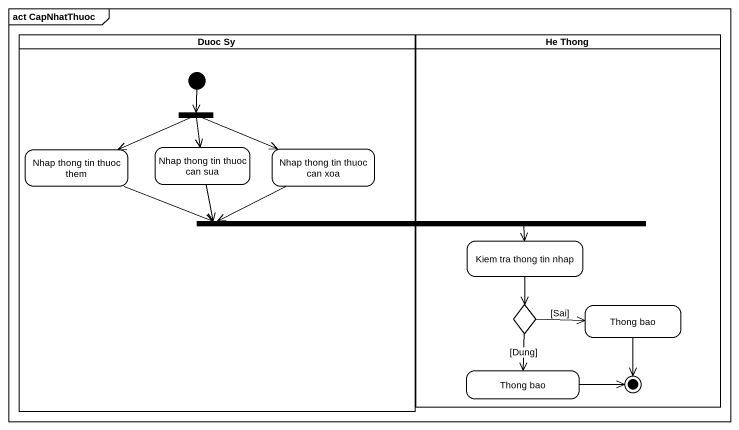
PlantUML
@startuml
mainframe act CapNhatThuoc
hide empty description
state "Duoc Sy" as Duoc_Sy <<partition>> {
  state fork1 <<fork>>
  state "Nhap thong tin thuoc them" as Nhap_thong_tin_thuoc_them
  state "Nhap thong tin thuoc can sua" as Nhap_thong_tin_thuoc_can_sua
  state "Nhap thong tin thuoc can xoa" as Nhap_thong_tin_thuoc_can_xoa
  [*] --> fork1
}
state "He Thong" as He_Thong <<partition>> {
  state "Kiem tra thong tin nhap" as Kiem_tra_thong_tin_nhap
  state choice1 <<choice>>
  state "Thong bao" as Thong_bao
  state "Thong bao" as Thong_bao_2
  Thong_bao --> [*]
  Thong_bao_2 -right-> [*]
}
state fork2 <<join>>
fork1 -left-> Nhap_thong_tin_thuoc_them
fork1 --> Nhap_thong_tin_thuoc_can_sua
fork1 -right-> Nhap_thong_tin_thuoc_can_xoa
Nhap_thong_tin_thuoc_them -right-> fork2
Nhap_thong_tin_thuoc_can_sua -right-> fork2
Nhap_thong_tin_thuoc_can_xoa -right-> fork2
fork2 -right-> Kiem_tra_thong_tin_nhap
Kiem_tra_thong_tin_nhap --> choice1
choice1 -right-> Thong_bao : [Sai]
choice1 --> Thong_bao_2 : [Dung]
@enduml
